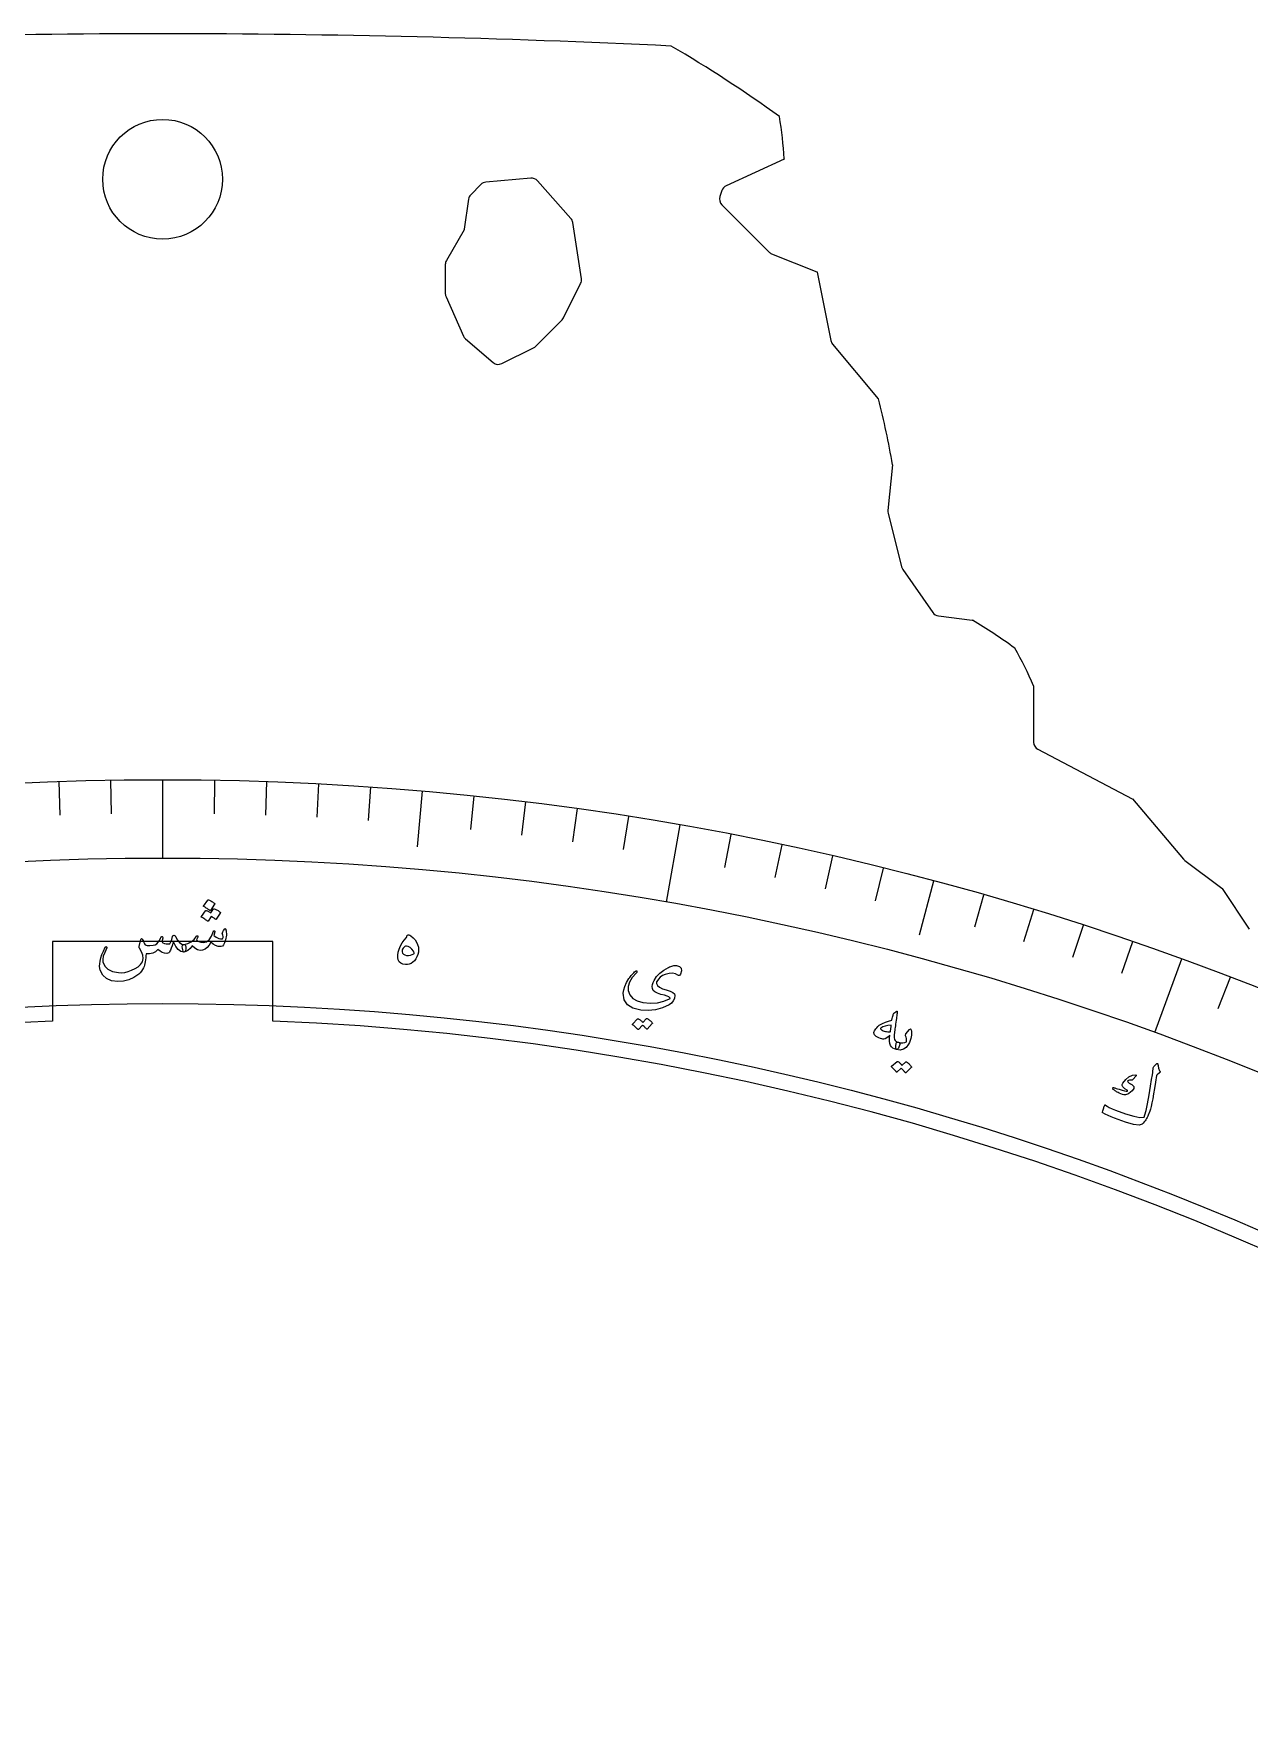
# Model space of a CAD drawing. Header units: millimetres. Extents: x -56 to 56, y -56 to 69.
# Drawn here: x -2.39 to 20.14, y 37.7 to 69.05 of the extents above; entities that cross this region are included whole.
import ezdxf

# ---------------------------------------------------------------- set-up
doc = ezdxf.new("R2010")
doc.units = ezdxf.units.MM
for name, color, linetype in [('CUT_INNER', 6, 'Continuous'), ('CUT_OUTER', 1, 'Continuous'), ('ENGRAVE', 7, 'Continuous'), ('ENGRAVE_FINE', 8, 'Continuous'), ('TEXT', 5, 'Continuous')]:
    doc.layers.add(name, color=color, linetype=linetype)

msp = doc.modelspace()

# ---------------------------------------------------------------- linework, layer by layer
at = {"layer": 'CUT_INNER'}
for points in [[(5.9006, 66.2541), (5.7125, 66.0659)], [(6.8233, 66.3728), (5.9931, 66.2974)], [(7.5674, 65.6274), (6.9489, 66.3231)], [(5.67, 65.9811), (5.5905, 65.4236), (5.5898, 65.4201)], [(7.7639, 64.5071), (7.6036, 65.5506)], [(5.5898, 65.4201), (5.5882, 65.417), (5.2606, 64.8436)], [(5.2409, 64.7692), (5.2409, 64.2304)], [(7.4335, 63.7841), (7.7498, 64.4173)], [(5.2538, 64.1694), (5.5762, 63.4441)], [(6.9158, 63.2556), (7.4053, 63.7451)], [(5.6156, 63.3912), (6.1254, 62.9541)], [(6.2901, 62.9339), (6.8769, 63.2275)], [(2.0425, 52.2145), (-2.0425, 52.2145), (-2.0425, 50.7412)], [(2.0425, 50.7412), (2.0425, 52.2145)]]:
    msp.add_lwpolyline(points, dxfattribs=at)
msp.add_circle((0, 66.3528), 1.11, dxfattribs=at)
for centre, radius, start, end in [((6.0067, 66.1481), 0.15, 95.18845, 135), ((6.8368, 66.2234), 0.15, 41.63857, 95.18845), ((5.8185, 65.9599), 0.15, 135, 171.87719), ((7.4553, 65.5278), 0.15, 8.73352, 41.63857), ((5.3909, 64.7692), 0.15, 150.26072, 180), ((7.6156, 64.4843), 0.15, 333.45318, 8.73352), ((5.3909, 64.2304), 0.15, 180, 203.96625), ((7.2993, 63.8511), 0.15, 315, 333.45318), ((5.7133, 63.505), 0.15, 203.96625, 229.39014), ((6.8098, 63.3616), 0.15, 296.58328, 315), ((6.223, 63.068), 0.15, 229.39014, 296.58328), ((0.0002, -0.0002), 50.7824, 92.30528, 30.23463), ((0.0007, 0.0007), 50.7815, 30.2341, 87.69566)]:
    msp.add_arc(centre, radius, start, end, dxfattribs=at)
at = {"layer": 'CUT_OUTER'}
for points in [[(11.5227, 66.7289), (11.5196, 66.7272), (10.4478, 66.232)], [(10.3685, 66.1435), (10.3309, 66.0315)], [(10.367, 65.8777), (11.2397, 65.0051)], [(11.2901, 64.9719), (12.1305, 64.6361), (12.1338, 64.6346), (12.1347, 64.6311), (12.3879, 63.3634)], [(12.4198, 63.2968), (13.2661, 62.2816), (13.2682, 62.2787)], [(13.5296, 61.0572), (13.5294, 61.0534), (13.4453, 60.2107)], [(13.449, 60.1594), (13.6979, 59.1649)], [(13.7205, 59.1153), (14.2769, 58.3196)], [(14.3813, 58.2568), (15.0099, 58.1783), (15.0133, 58.1777)], [(16.147, 56.9563), (16.1472, 56.9528), (16.1472, 55.9132)], [(16.2276, 55.7803), (17.9766, 54.864), (17.9797, 54.8622), (17.9821, 54.8595), (18.9284, 53.7414), (18.94, 53.7291), (18.9529, 53.7183), (19.6342, 53.2071), (19.6374, 53.2044), (19.6399, 53.201), (20.143, 52.4466)]]:
    msp.add_lwpolyline(points, dxfattribs=at)
for centre, radius, start, end in [((0.0061, -126.5435), 195.5932, 87.238697, 92.761301), ((-3.1255, 47.3861), 24.8422, 54.11615, 59.64452), ((3.516, 66.2369), 8.0218, 3.51615, 9.15663), ((10.5107, 66.0958), 0.15, 114.80003, 161.45564), ((10.4731, 65.9838), 0.15, 161.45564, 225), ((11.3458, 65.1111), 0.15, 225, 248.22373), ((12.535, 63.3928), 0.15, 191.29591, 219.81453), ((0.8338, 58.9794), 12.8647, 9.29485, 14.86033), ((13.5945, 60.1958), 0.15, 174.29662, 194.05054), ((13.8434, 59.2013), 0.15, 194.05054, 214.96512), ((14.3998, 58.4056), 0.15, 214.96512, 262.8862), ((9.7435, 49.4203), 10.2208, 53.67082, 58.96262), ((9.2921, 53.9699), 7.4772, 23.54078, 29.52243), ((16.2972, 55.9132), 0.15, 180, 242.34884)]:
    msp.add_arc(centre, radius, start, end, dxfattribs=at)
at = {"layer": 'ENGRAVE'}
for points in [[(0, 55.2169), (0, 53.764)], [(4.8125, 55.0068), (4.722, 53.9729)], [(9.5883, 54.3781), (9.336, 52.9472)], [(14.2912, 53.3355), (14.0226, 52.333)], [(18.8853, 51.887), (18.3884, 50.5216)]]:
    msp.add_lwpolyline(points, dxfattribs=at)
for radius in [55.2169, 53.764, 51.0656]:
    msp.add_circle((0, 0), radius, dxfattribs=at)
at = {"layer": 'ENGRAVE_FINE'}
for points in [[(-1.927, 55.1833), (-1.9053, 54.561)], [(-0.9637, 55.2085), (-0.9528, 54.5859)], [(0.9637, 55.2085), (0.9528, 54.5859)], [(1.927, 55.1833), (1.9053, 54.561)], [(2.8898, 55.1413), (2.8572, 54.5194)], [(3.8517, 55.0824), (3.8083, 54.4613)], [(5.7717, 54.9145), (5.7067, 54.2952)], [(6.7293, 54.8054), (6.6534, 54.1873)], [(7.6847, 54.6796), (7.598, 54.0629)], [(8.6378, 54.5371), (8.5404, 53.9221)], [(10.5359, 54.2025), (10.4171, 53.5912)], [(11.4802, 54.0103), (11.3508, 53.4012)], [(12.4211, 53.8017), (12.281, 53.195)], [(13.3582, 53.5768), (13.2075, 52.9726)], [(15.2199, 53.0779), (15.0482, 52.4794)], [(16.1439, 52.8042), (15.9618, 52.2087)], [(17.063, 52.5144), (16.8705, 51.9222)], [(17.9769, 52.2087), (17.7741, 51.6199)], [(19.788, 51.5495), (19.5648, 50.9681)]]:
    msp.add_lwpolyline(points, dxfattribs=at)
at = {"layer": 'TEXT'}
for points in [[(0.8388, 52.9842), (0.8408, 52.9861), (0.8436, 52.9872), (0.8471, 52.9876), (0.8515, 52.9871), (0.8668, 52.9811), (0.8817, 52.9746), (0.8961, 52.9674), (0.91, 52.9597), (0.9234, 52.9514), (0.9366, 52.9422), (0.9494, 52.9323), (0.9619, 52.9216), (0.965, 52.9177), (0.9665, 52.9141), (0.9664, 52.9107), (0.9648, 52.9075), (0.8875, 52.7909), (0.8847, 52.7888), (0.8812, 52.7887), (0.8769, 52.7905), (0.8719, 52.7943), (0.8675, 52.7974), (0.8606, 52.8022), (0.8512, 52.8086), (0.8393, 52.8165), (0.8247, 52.8261), (0.8071, 52.8372), (0.7866, 52.8499), (0.7632, 52.8643), (0.7601, 52.8666), (0.7586, 52.869), (0.7586, 52.8713), (0.7602, 52.8736)], [(0.9444, 52.821), (0.9464, 52.8229), (0.9492, 52.824), (0.9527, 52.8243), (0.957, 52.8238), (0.9723, 52.8178), (0.9872, 52.8113), (1.0015, 52.8041), (1.0153, 52.7964), (1.0287, 52.788), (1.0418, 52.7788), (1.0546, 52.7688), (1.067, 52.7581), (1.0694, 52.7548), (1.0704, 52.7514), (1.07, 52.7478), (1.0683, 52.7441), (0.991, 52.6276), (0.9889, 52.6261), (0.9859, 52.6261), (0.9819, 52.6278), (0.977, 52.631), (0.9737, 52.6332), (0.9687, 52.6366), (0.9618, 52.6411), (0.953, 52.6469), (0.9425, 52.6538), (0.93, 52.6617), (0.9158, 52.6706), (0.8997, 52.6805), (0.8436, 52.5945), (0.8408, 52.5924), (0.8373, 52.5922), (0.833, 52.5941), (0.828, 52.5978), (0.8237, 52.601), (0.8168, 52.6058), (0.8075, 52.6121), (0.7956, 52.6201), (0.781, 52.6296), (0.7635, 52.6407), (0.7431, 52.6534), (0.7197, 52.6677), (0.7173, 52.6701), (0.7163, 52.6724), (0.7166, 52.6747), (0.7183, 52.6771), (0.7966, 52.7877), (0.7985, 52.7896), (0.8013, 52.7907), (0.8048, 52.7911), (0.8091, 52.7906), (0.82, 52.7864), (0.8307, 52.7819), (0.8414, 52.7772), (0.8519, 52.7721), (0.8623, 52.7666), (0.8723, 52.7607), (0.882, 52.7543), (0.8914, 52.7474)], [(1.1527, 52.452), (1.1562, 52.4542), (1.1601, 52.4534), (1.1646, 52.4494), (1.1696, 52.4423), (1.1749, 52.4303), (1.1787, 52.4134), (1.181, 52.3914), (1.1819, 52.3644), (1.1817, 52.3337), (1.1793, 52.3039), (1.1749, 52.2749), (1.1683, 52.2467), (1.1499, 52.192), (1.1299, 52.1528), (1.1083, 52.1292), (1.0851, 52.1212), (1.0307, 52.1255), (0.9806, 52.1407), (0.9348, 52.1669), (0.8931, 52.204), (0.8631, 52.1472), (0.828, 52.103), (0.7877, 52.0715), (0.7422, 52.0527), (0.6947, 52.0491), (0.6469, 52.0617), (0.5987, 52.0906), (0.55, 52.1358), (0.5096, 52.0852), (0.4703, 52.0492), (0.4319, 52.0277), (0.3944, 52.0208), (0.3869, 52.0251), (0.3799, 52.0379), (0.3733, 52.0593), (0.3671, 52.0893), (0.365, 52.1188), (0.369, 52.1405), (0.3792, 52.1544), (0.3955, 52.1605), (0.467, 52.1761), (0.5298, 52.207), (0.584, 52.2533), (0.6295, 52.3149), (0.632, 52.3183), (0.6346, 52.3207), (0.6374, 52.3221), (0.6405, 52.3226), (0.6441, 52.3221), (0.6474, 52.3209), (0.6503, 52.319), (0.6528, 52.3162), (0.6542, 52.3078), (0.6506, 52.2937), (0.6421, 52.2738), (0.6287, 52.2482), (0.6456, 52.2281), (0.672, 52.2131), (0.708, 52.2032), (0.7536, 52.1984), (0.8106, 52.2095), (0.8609, 52.2476), (0.9046, 52.3128), (0.9417, 52.405), (0.9435, 52.4097), (0.9457, 52.413), (0.9483, 52.415), (0.9512, 52.4157), (0.9555, 52.4152), (0.9593, 52.414), (0.9625, 52.412), (0.9651, 52.4092), (0.9669, 52.4053), (0.968, 52.4014), (0.9683, 52.3975), (0.9679, 52.3936), (0.9512, 52.3287), (0.969, 52.3123), (0.9906, 52.2977), (1.0158, 52.285), (1.0448, 52.2741), (1.0731, 52.2669), (1.0947, 52.265), (1.1096, 52.2684), (1.1178, 52.2773), (1.1207, 52.291), (1.1197, 52.3106), (1.1147, 52.3362), (1.1058, 52.3676), (1.1076, 52.3764), (1.116, 52.3934), (1.1311, 52.4186), (1.1527, 52.452)], [(0.1824, 52.306), (0.1854, 52.3138), (0.1898, 52.3203), (0.1955, 52.3254), (0.2026, 52.3292), (0.2119, 52.3306), (0.2209, 52.3272), (0.2297, 52.3189), (0.2382, 52.3058), (0.2763, 52.2418), (0.3152, 52.1963), (0.3549, 52.1692), (0.3955, 52.1605), (0.415, 52.1555), (0.427, 52.1393), (0.4316, 52.1119), (0.4288, 52.0733), (0.4236, 52.0502), (0.4161, 52.0338), (0.4064, 52.024), (0.3944, 52.0208), (0.34, 52.0321), (0.2908, 52.0653), (0.247, 52.1203), (0.2083, 52.1972), (0.2052, 52.2041), (0.2018, 52.2062), (0.1982, 52.2034), (0.1944, 52.1957), (0.1761, 52.1386), (0.1604, 52.0926), (0.1472, 52.0579), (0.1366, 52.0345), (0.1261, 52.0175), (0.113, 52.0054), (0.0975, 51.9982), (0.0795, 51.9958), (0.0355, 51.9996), (-0.0069, 52.0126), (-0.0479, 52.0346), (-0.0873, 52.0656), (-0.1316, 52.0266), (-0.1828, 52.001), (-0.241, 51.9889), (-0.3062, 51.9903), (-0.3081, 51.9496), (-0.3112, 51.9111), (-0.3154, 51.875), (-0.3207, 51.8412), (-0.3273, 51.8096), (-0.335, 51.7802), (-0.3438, 51.7529), (-0.3538, 51.7277), (-0.3701, 51.6941), (-0.3902, 51.6634), (-0.4141, 51.6356), (-0.4418, 51.6106), (-0.5333, 51.5496), (-0.6282, 51.5062), (-0.7266, 51.4805), (-0.8286, 51.4723), (-0.946, 51.4869), (-1.0398, 51.5271), (-1.1103, 51.5931), (-1.1573, 51.6849), (-1.1648, 51.7174), (-1.1674, 51.7565), (-1.1651, 51.802), (-1.158, 51.8541), (-1.1451, 51.9116), (-1.1252, 51.9732), (-1.0984, 52.0391), (-1.0647, 52.1092), (-1.0616, 52.114), (-1.0583, 52.1175), (-1.0548, 52.1196), (-1.051, 52.1203), (-1.046, 52.1199), (-1.0417, 52.1186), (-1.0382, 52.1162), (-1.0354, 52.1129), (-1.0336, 52.1089), (-1.0329, 52.1048), (-1.0334, 52.1004), (-1.0351, 52.0958), (-1.0742, 52.0117), (-1.0995, 51.9412), (-1.1109, 51.8843), (-1.1085, 51.8412), (-1.0732, 51.7614), (-1.0126, 51.7011), (-0.9269, 51.6602), (-0.816, 51.6386), (-0.7613, 51.6373), (-0.703, 51.6442), (-0.6413, 51.6591), (-0.5759, 51.6822), (-0.5104, 51.7128), (-0.4545, 51.7486), (-0.4082, 51.7898), (-0.3715, 51.8362), (-0.3628, 51.8978), (-0.3697, 51.9612), (-0.3922, 52.0264), (-0.4305, 52.0934), (-0.4343, 52.1011), (-0.4364, 52.1085), (-0.4368, 52.1158), (-0.4354, 52.1229), (-0.4008, 52.252), (-0.3959, 52.2637), (-0.3901, 52.2692), (-0.3835, 52.2684), (-0.3761, 52.2615), (-0.366, 52.2427), (-0.3564, 52.2221), (-0.3472, 52.1994), (-0.3383, 52.1748), (-0.3221, 52.1539), (-0.2893, 52.1421), (-0.24, 52.1396), (-0.1741, 52.1461), (-0.1384, 52.1564), (-0.1072, 52.1747), (-0.0804, 52.2008), (-0.0581, 52.2349), (-0.0551, 52.2397), (-0.0523, 52.2448), (-0.0497, 52.2502), (-0.0473, 52.2558), (-0.045, 52.2617), (-0.0427, 52.2677), (-0.0403, 52.2737), (-0.038, 52.2799), (-0.0333, 52.2916), (-0.0283, 52.3001), (-0.0232, 52.3055), (-0.0178, 52.3079), (-0.0132, 52.308), (-0.0085, 52.3067), (-0.0039, 52.3041), (0.0008, 52.3001), (0.0047, 52.2959), (0.007, 52.2912), (0.0078, 52.2858), (0.007, 52.2799), (-0.0085, 52.2349), (-0.0105, 52.2212), (-0.0085, 52.2097), (-0.0027, 52.2003), (0.007, 52.193), (0.0374, 52.1791), (0.0685, 52.1716), (0.1001, 52.1705), (0.1324, 52.1758), (0.143, 52.1856), (0.1549, 52.2106), (0.168, 52.2507), (0.1824, 52.306)], [(4.537, 52.332), (4.5508, 52.3369), (4.566, 52.3369), (4.5825, 52.3318), (4.6002, 52.3218), (4.6436, 52.287), (4.6794, 52.2485), (4.7075, 52.2065), (4.7281, 52.1608), (4.7409, 52.1139), (4.7456, 52.0668), (4.7424, 52.0195), (4.7312, 51.9719), (4.7147, 51.9291), (4.6939, 51.8915), (4.6688, 51.8592), (4.6394, 51.8321), (4.607, 51.8111), (4.5731, 51.7971), (4.5377, 51.79), (4.5008, 51.7898), (4.4533, 51.7974), (4.4154, 51.8143), (4.3873, 51.8404), (4.3688, 51.8759), (4.3594, 51.9178), (4.3588, 51.9651), (4.367, 52.0177), (4.384, 52.0755), (4.4088, 52.135), (4.4401, 52.1907), (4.478, 52.2428), (4.5225, 52.2912), (4.5241, 52.2935), (4.5254, 52.2975), (4.5265, 52.3034), (4.5274, 52.311), (4.5286, 52.3193), (4.5306, 52.3255), (4.5334, 52.3298), (4.537, 52.332)], [(4.6547, 51.9866), (4.6619, 51.9941), (4.6637, 52.0045), (4.6601, 52.0177), (4.6512, 52.0337), (4.6188, 52.0759), (4.5864, 52.1064), (4.5538, 52.1252), (4.5212, 52.1324), (4.5053, 52.1309), (4.4901, 52.1238), (4.4756, 52.1109), (4.4617, 52.0923), (4.4501, 52.072), (4.4425, 52.0538), (4.4387, 52.0379), (4.4388, 52.0242), (4.4474, 51.9982), (4.4644, 51.9787), (4.4897, 51.9657), (4.5233, 51.9592), (4.561, 51.9584), (4.5955, 51.9626), (4.6267, 51.972), (4.6547, 51.9866)], [(9.554, 51.5921), (9.5074, 51.6178), (9.4522, 51.6286), (9.3884, 51.6246), (9.3159, 51.6057), (9.2682, 51.5837), (9.2266, 51.5547), (9.1911, 51.5187), (9.1616, 51.4756), (9.1578, 51.4667), (9.1559, 51.457), (9.1558, 51.4465), (9.1576, 51.4354), (9.176, 51.3984), (9.2122, 51.3665), (9.2661, 51.3396), (9.3379, 51.3178), (9.4088, 51.2968), (9.4587, 51.2731), (9.4877, 51.2468), (9.4956, 51.2178), (9.4867, 51.1618), (9.4666, 51.1142), (9.4354, 51.075), (9.393, 51.0441), (9.2661, 50.9872), (9.1358, 50.9516), (9.002, 50.9375), (8.8645, 50.9448), (8.7192, 50.9805), (8.6167, 51.044), (8.5569, 51.1355), (8.5398, 51.2552), (8.5481, 51.3179), (8.5684, 51.3842), (8.6006, 51.4539), (8.6449, 51.5272), (8.6594, 51.5472), (8.674, 51.5663), (8.6889, 51.5847), (8.7039, 51.6022), (8.7192, 51.619), (8.7349, 51.6352), (8.7509, 51.6507), (8.7674, 51.6655), (8.7759, 51.6713), (8.7829, 51.6731), (8.7884, 51.6708), (8.7924, 51.6644), (8.794, 51.657), (8.7935, 51.65), (8.7909, 51.6434), (8.7862, 51.6371), (8.7061, 51.5464), (8.6534, 51.4612), (8.6281, 51.3817), (8.63, 51.3078), (8.6619, 51.2248), (8.7184, 51.1605), (8.7994, 51.1148), (8.905, 51.0874), (9.0441, 51.0743), (9.1726, 51.0807), (9.2908, 51.1065), (9.3987, 51.152), (9.4055, 51.1563), (9.4086, 51.1612), (9.4082, 51.1668), (9.4041, 51.1731), (9.3856, 51.1868), (9.3517, 51.2016), (9.3025, 51.2177), (9.238, 51.2349), (9.1729, 51.2551), (9.1248, 51.2796), (9.0937, 51.3086), (9.0797, 51.342), (9.077, 51.3788), (9.081, 51.4162), (9.0919, 51.4542), (9.1095, 51.4928), (9.1577, 51.5661), (9.2181, 51.6307), (9.2907, 51.6866), (9.3755, 51.7337), (9.3978, 51.7445), (9.4191, 51.7534), (9.4396, 51.7605), (9.4591, 51.7658), (9.4776, 51.7695), (9.4951, 51.7715), (9.5114, 51.7719), (9.5267, 51.7708), (9.5842, 51.7546), (9.6154, 51.7224), (9.6202, 51.6745), (9.5986, 51.6107), (9.5882, 51.5944), (9.5773, 51.5858), (9.5659, 51.5851), (9.554, 51.5921)], [(8.9692, 50.7878), (8.9715, 50.7893), (8.9743, 50.79), (8.9778, 50.7898), (8.9818, 50.7887), (8.9957, 50.7804), (9.0089, 50.7717), (9.0216, 50.7624), (9.0337, 50.7527), (9.0453, 50.7423), (9.0565, 50.7313), (9.0673, 50.7195), (9.0776, 50.707), (9.0794, 50.7034), (9.0798, 50.6999), (9.0789, 50.6964), (9.0766, 50.693), (8.9838, 50.5897), (8.9816, 50.5885), (8.9787, 50.589), (8.9751, 50.5913), (8.9708, 50.5952), (8.9681, 50.5986), (8.9634, 50.6034), (8.9568, 50.6096), (8.9484, 50.6173), (8.938, 50.6264), (8.9256, 50.6372), (8.9112, 50.6497), (8.8946, 50.6638), (8.8218, 50.5836), (8.8187, 50.5812), (8.8152, 50.5812), (8.8113, 50.5833), (8.807, 50.5877), (8.8033, 50.5915), (8.7975, 50.5972), (8.7894, 50.6049), (8.7792, 50.6146), (8.7666, 50.6262), (8.7515, 50.6399), (8.7338, 50.6555), (8.7135, 50.6732), (8.7116, 50.6759), (8.7109, 50.6784), (8.7116, 50.6806), (8.7136, 50.6826), (8.8066, 50.7815), (8.8088, 50.7831), (8.8117, 50.7838), (8.8151, 50.7836), (8.8192, 50.7825), (8.8311, 50.7762), (8.8425, 50.7692), (8.8534, 50.7616), (8.8638, 50.7535), (8.8738, 50.7448), (8.8832, 50.7357), (8.8922, 50.7262), (8.9008, 50.7163)], [(13.5977, 50.9194), (13.609, 50.9264), (13.6163, 50.9256), (13.6195, 50.9171), (13.6186, 50.9009), (13.6172, 50.8913), (13.6153, 50.8781), (13.6131, 50.8611), (13.6105, 50.8404), (13.6074, 50.8158), (13.6036, 50.7872), (13.599, 50.7546), (13.5939, 50.7179), (13.5888, 50.6819), (13.5842, 50.6496), (13.5801, 50.6211), (13.5766, 50.5964), (13.5736, 50.5756), (13.5711, 50.5587), (13.5692, 50.5458), (13.5678, 50.5369), (13.5608, 50.4802), (13.5605, 50.4348), (13.5667, 50.4006), (13.5796, 50.3778), (13.5903, 50.3674), (13.6041, 50.3587), (13.6213, 50.3518), (13.6417, 50.3465), (13.6532, 50.3413), (13.6609, 50.3329), (13.6647, 50.3213), (13.6646, 50.3066), (13.6614, 50.2896), (13.6563, 50.273), (13.6492, 50.2567), (13.6403, 50.2408), (13.6308, 50.2277), (13.6218, 50.2184), (13.6133, 50.2131), (13.6052, 50.2117), (13.5663, 50.2226), (13.5346, 50.2388), (13.5101, 50.2603), (13.4928, 50.287), (13.4817, 50.3224), (13.4764, 50.3665), (13.4771, 50.4193), (13.4837, 50.4807), (13.453, 50.4504), (13.424, 50.4279), (13.3966, 50.4132), (13.371, 50.4063), (13.3517, 50.4065), (13.33, 50.4103), (13.3059, 50.4178), (13.2793, 50.4289), (13.2519, 50.4431), (13.2295, 50.4572), (13.2121, 50.4712), (13.1996, 50.4851), (13.1907, 50.5006), (13.186, 50.5155), (13.1855, 50.53), (13.1894, 50.5439), (13.1974, 50.5605), (13.2084, 50.5783), (13.2222, 50.5973), (13.2391, 50.6176), (13.2572, 50.6376), (13.2725, 50.6533), (13.2852, 50.6648), (13.2951, 50.6719), (13.3466, 50.6981), (13.4013, 50.721), (13.4592, 50.7406), (13.5204, 50.7568), (13.5261, 50.7861), (13.5313, 50.8114), (13.536, 50.8325), (13.5402, 50.8495), (13.5449, 50.8636), (13.5508, 50.8756), (13.5581, 50.8857), (13.5666, 50.8939)], [(13.5065, 50.6625), (13.4471, 50.6584), (13.3948, 50.6476), (13.3496, 50.6304), (13.3116, 50.6066), (13.3085, 50.6028), (13.3076, 50.5988), (13.3088, 50.5947), (13.3122, 50.5904), (13.3261, 50.5795), (13.3417, 50.5699), (13.3591, 50.5616), (13.3782, 50.5545), (13.399, 50.5486), (13.4215, 50.544), (13.4458, 50.5406), (13.4718, 50.5385), (13.476, 50.5386), (13.4806, 50.5397), (13.4857, 50.5417), (13.4911, 50.5445), (13.4935, 50.5571), (13.4958, 50.5702), (13.4979, 50.584), (13.4999, 50.5984), (13.5018, 50.6135), (13.5035, 50.6292), (13.5051, 50.6456), (13.5065, 50.6625)], [(13.7808, 50.5034), (13.8482, 50.5847), (13.8571, 50.5932), (13.8647, 50.5951), (13.8709, 50.5903), (13.8756, 50.5788), (13.8813, 50.5468), (13.8837, 50.5144), (13.8828, 50.4816), (13.8785, 50.4484), (13.8707, 50.4147), (13.8593, 50.3803), (13.8443, 50.3451), (13.8257, 50.3092), (13.7834, 50.2518), (13.7325, 50.2164), (13.6732, 50.2031), (13.6052, 50.2117), (13.599, 50.2185), (13.5951, 50.2349), (13.5936, 50.261), (13.5946, 50.2966), (13.5971, 50.3151), (13.6015, 50.3297), (13.6079, 50.3403), (13.6162, 50.347), (13.6219, 50.3489), (13.6281, 50.3494), (13.6347, 50.3486), (13.6417, 50.3465), (13.6835, 50.3366), (13.7217, 50.3353), (13.7565, 50.3425), (13.7878, 50.3582), (13.7894, 50.3597), (13.7904, 50.3619), (13.7908, 50.3649), (13.7906, 50.3687), (13.7905, 50.3915), (13.7877, 50.4154), (13.7822, 50.4404), (13.774, 50.4666), (13.7716, 50.4763), (13.7719, 50.4857), (13.775, 50.4947), (13.7808, 50.5034)], [(13.7804, 49.982), (13.7828, 49.9833), (13.7857, 49.9837), (13.7892, 49.9832), (13.7931, 49.9817), (13.8062, 49.9721), (13.8187, 49.9621), (13.8305, 49.9517), (13.8417, 49.9409), (13.8523, 49.9295), (13.8625, 49.9174), (13.8722, 49.9046), (13.8813, 49.8912), (13.8828, 49.8875), (13.8829, 49.8839), (13.8817, 49.8805), (13.8791, 49.8773), (13.7766, 49.7833), (13.7742, 49.7824), (13.7714, 49.7832), (13.768, 49.7857), (13.7641, 49.79), (13.7616, 49.7937), (13.7574, 49.7989), (13.7514, 49.8057), (13.7437, 49.8142), (13.7342, 49.8243), (13.7228, 49.8362), (13.7095, 49.85), (13.6943, 49.8656), (13.6139, 49.7927), (13.6105, 49.7907), (13.607, 49.7909), (13.6034, 49.7934), (13.5995, 49.7982), (13.5962, 49.8023), (13.5908, 49.8086), (13.5835, 49.8171), (13.5742, 49.8277), (13.5627, 49.8404), (13.5488, 49.8555), (13.5325, 49.8728), (13.5139, 49.8923), (13.5122, 49.8952), (13.5118, 49.8977), (13.5127, 49.8999), (13.5148, 49.9017), (13.6172, 49.9913), (13.6195, 49.9927), (13.6224, 49.9931), (13.6259, 49.9925), (13.6298, 49.9911), (13.6412, 49.9836), (13.6519, 49.9756), (13.6621, 49.967), (13.6718, 49.9579), (13.6809, 49.9483), (13.6895, 49.9383), (13.6976, 49.928), (13.7053, 49.9173)], [(18.4503, 49.9366), (18.4529, 49.9179), (18.4561, 49.8999), (18.46, 49.8826), (18.4646, 49.866), (18.4699, 49.85), (18.4761, 49.8346), (18.4831, 49.8198), (18.491, 49.8057), (18.4934, 49.7985), (18.4924, 49.7915), (18.4882, 49.7847), (18.4807, 49.778), (18.438, 49.7442), (18.4336, 49.7405), (18.4303, 49.7372), (18.428, 49.7343), (18.4267, 49.7319), (18.4071, 49.6049), (18.3886, 49.4904), (18.371, 49.3885), (18.3546, 49.2992), (18.3391, 49.2225), (18.3246, 49.1586), (18.3112, 49.1074), (18.2987, 49.069), (18.2721, 48.9978), (18.2624, 48.9756), (18.2516, 48.9538), (18.2397, 48.9324), (18.2266, 48.9112), (18.2124, 48.8904), (18.1968, 48.8699), (18.1799, 48.8498), (18.1618, 48.8302), (18.1053, 48.8119), (18.0006, 48.8241), (17.8473, 48.8664), (17.6453, 48.9383), (17.5831, 48.9632), (17.5261, 48.9877), (17.4743, 49.012), (17.4278, 49.036), (17.424, 49.0395), (17.4218, 49.0434), (17.4212, 49.0479), (17.4223, 49.0528), (17.4289, 49.0756), (17.4351, 49.0964), (17.4408, 49.115), (17.4462, 49.1316), (17.4511, 49.1462), (17.4557, 49.1591), (17.46, 49.1702), (17.464, 49.1796), (17.4666, 49.1847), (17.4696, 49.1871), (17.473, 49.1866), (17.4768, 49.1833), (17.5073, 49.1608), (17.5485, 49.1376), (17.6005, 49.1135), (17.6633, 49.0886), (17.853, 49.02), (18.0045, 48.9748), (18.118, 48.9533), (18.1936, 48.9558), (18.21, 49.0001), (18.2309, 49.0839), (18.2563, 49.2073), (18.286, 49.3702), (18.3143, 49.5338), (18.3351, 49.6578), (18.3485, 49.742), (18.3546, 49.7866), (18.3559, 49.799), (18.3571, 49.8105), (18.3582, 49.8213), (18.3593, 49.8312), (18.3602, 49.8403), (18.361, 49.8484), (18.3616, 49.8555), (18.3621, 49.8616), (18.3639, 49.8747), (18.3678, 49.8864), (18.3737, 49.8967), (18.3817, 49.9057), (18.4302, 49.9507), (18.4339, 49.9535), (18.4373, 49.9551), (18.4404, 49.9553), (18.4433, 49.9541), (18.4461, 49.9509), (18.4482, 49.9469), (18.4496, 49.9422), (18.4503, 49.9366)], [(18.0421, 49.7423), (18.0447, 49.7409), (18.0467, 49.7389), (18.0481, 49.7364), (18.0488, 49.7332), (18.0485, 49.7307), (18.0478, 49.7282), (18.0467, 49.7256), (18.0451, 49.723), (17.9861, 49.6569), (17.9795, 49.6504), (17.9733, 49.6458), (17.9677, 49.6431), (17.9625, 49.6423), (17.9421, 49.6438), (17.9239, 49.6427), (17.9078, 49.6389), (17.894, 49.6324), (17.89, 49.6279), (17.8907, 49.6212), (17.8961, 49.6125), (17.9061, 49.6016), (17.9134, 49.5958), (17.9209, 49.5901), (17.9288, 49.5845), (17.937, 49.5789), (17.9457, 49.5734), (17.9549, 49.5679), (17.9646, 49.5624), (17.9748, 49.557), (18.0065, 49.528), (18.007, 49.492), (17.9762, 49.449), (17.9142, 49.399), (17.8914, 49.3857), (17.8704, 49.3765), (17.8514, 49.3713), (17.8342, 49.3702), (17.8167, 49.3727), (17.7936, 49.3794), (17.7651, 49.3904), (17.7311, 49.4056), (17.7138, 49.4138), (17.6977, 49.4221), (17.6827, 49.4307), (17.6687, 49.4395), (17.6558, 49.4482), (17.6438, 49.4566), (17.6328, 49.4647), (17.6226, 49.4724), (17.6169, 49.4789), (17.6135, 49.4852), (17.6122, 49.4913), (17.6132, 49.4972), (17.6162, 49.5026), (17.6204, 49.5058), (17.6259, 49.5066), (17.6326, 49.5051), (17.6535, 49.4992), (17.6772, 49.4921), (17.7035, 49.4838), (17.7325, 49.4744), (17.7867, 49.4567), (17.8296, 49.4448), (17.8615, 49.4388), (17.8821, 49.4387), (17.8852, 49.4395), (17.8873, 49.4413), (17.8885, 49.4441), (17.8888, 49.4478), (17.8882, 49.4504), (17.8866, 49.4531), (17.8837, 49.4561), (17.8797, 49.4594), (17.8408, 49.4849), (17.8248, 49.4965), (17.812, 49.5085), (17.8022, 49.5211), (17.7955, 49.5342), (17.7909, 49.5484), (17.79, 49.5618), (17.7927, 49.5742), (17.799, 49.5857), (17.8556, 49.6586), (17.9149, 49.709), (17.9771, 49.7369), (18.0421, 49.7423)]]:
    msp.add_lwpolyline(points, close=True, dxfattribs=at)

doc.saveas('drawing.dxf')
